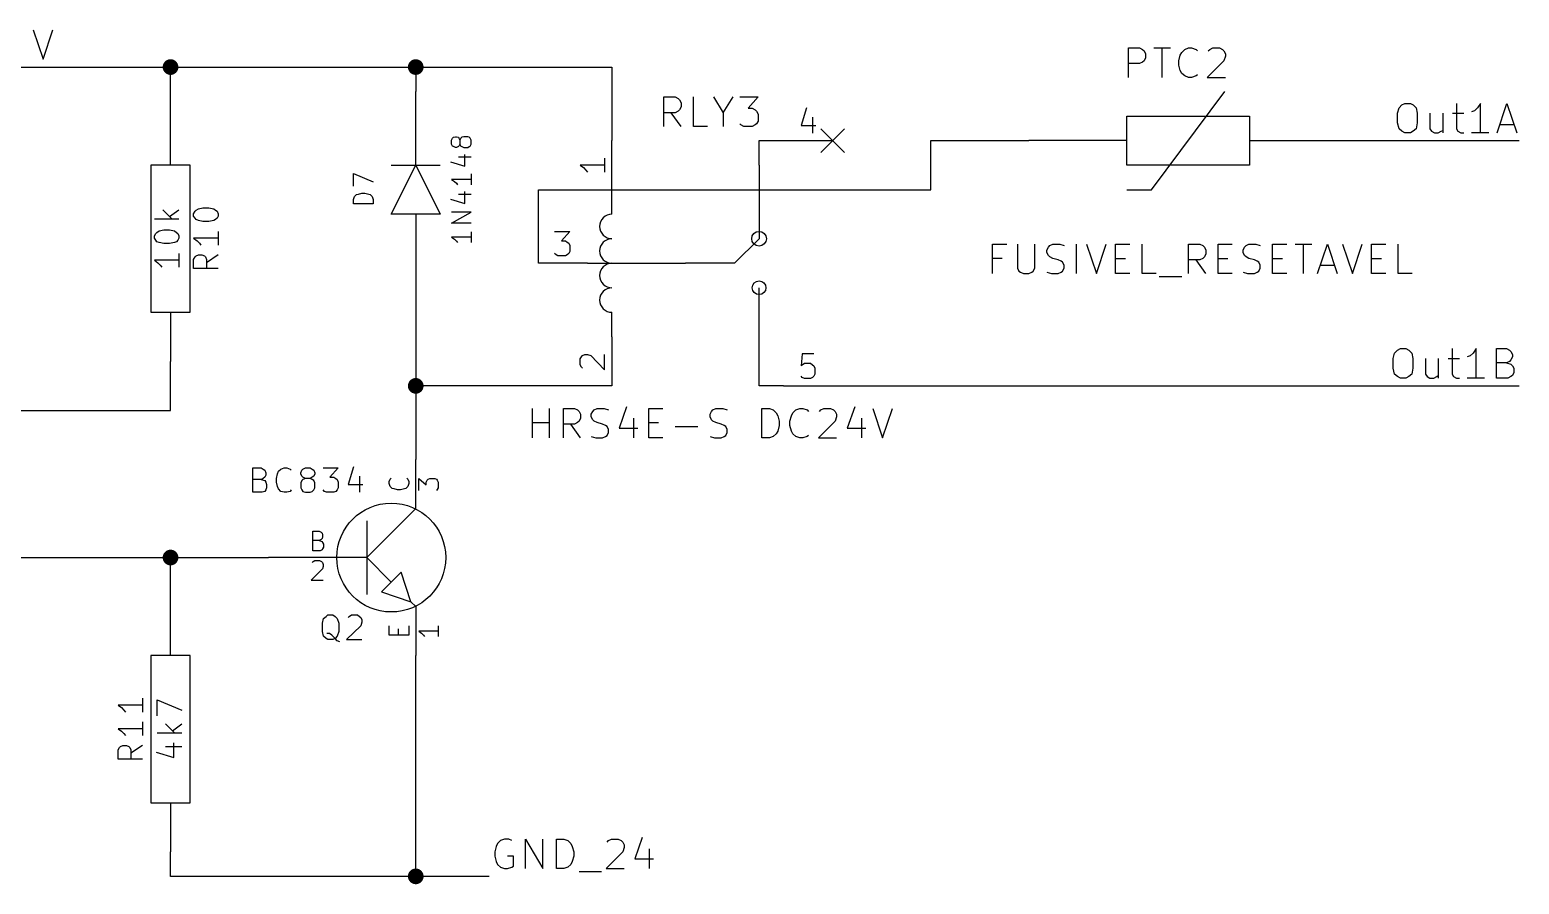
# Model space of a CAD drawing. Extents: x 4000 to 196000, y 4000 to 146000.
# Drawn here: x 96630 to 127000, y 36340 to 53760 of the extents above; entities that cross this region are included whole.
import ezdxf

# ---------------------------------------------------------------- set-up
doc = ezdxf.new("R2010")
doc.units = 0
doc.layers.add('BLACK', color=1, linetype='CONTINUOUS')

msp = doc.modelspace()

# ---------------------------------------------------------------- linework, layer by layer
at = {"layer": 'BLACK'}
for p, q in [((96700, 53760), (96900, 53160)), ((96900, 53160), (97100, 53760)), ((119030, 52790), (119030, 53390)), ((119030, 53390), (119260, 53390)), ((119260, 53390), (119320, 53360)), ((119320, 53360), (119350, 53330)), ((119350, 53330), (119380, 53270)), ((119380, 53190), (119350, 53130)), ((119380, 53270), (119380, 53190)), ((119550, 53390), (119890, 53390)), ((119720, 52790), (119720, 53390)), ((120060, 53130), (120090, 53240)), ((120090, 53240), (120120, 53300)), ((120120, 53300), (120180, 53360)), ((120180, 53360), (120260, 53390)), ((120260, 53390), (120320, 53390)), ((120320, 53390), (120410, 53360)), ((120410, 53360), (120440, 53330)), ((120660, 53330), (120690, 53360)), ((120690, 53360), (120750, 53390)), ((120750, 53390), (120890, 53390)), ((120890, 53390), (120950, 53360)), ((120950, 53360), (120980, 53330)), ((120980, 53330), (121010, 53270)), ((121010, 53220), (120980, 53130)), ((121010, 53270), (121010, 53220)), ((95500, 53000), (108500, 53000)), ((99500, 52000), (99500, 53000)), ((104500, 53000), (104500, 52500)), ((108500, 53000), (108500, 51500)), ((119260, 53070), (119030, 53070)), ((119320, 53100), (119260, 53070)), ((119350, 53130), (119320, 53100)), ((120060, 53040), (120060, 53130)), ((120090, 52930), (120060, 53040)), ((120120, 52870), (120090, 52930)), ((120180, 52820), (120120, 52870)), ((120980, 53130), (120640, 52790)), ((120260, 52790), (120180, 52820)), ((120320, 52790), (120260, 52790)), ((120410, 52820), (120320, 52790)), ((120440, 52840), (120410, 52820)), ((120640, 52790), (121010, 52790)), ((104500, 51000), (104500, 52500)), ((109560, 51790), (109560, 52390)), ((109560, 52390), (109790, 52390)), ((109790, 52390), (109850, 52360)), ((109850, 52360), (109880, 52330)), ((109880, 52330), (109910, 52270)), ((109910, 52270), (109910, 52190)), ((110160, 51790), (110160, 52390)), ((110570, 52390), (110770, 52070)), ((110770, 52070), (110970, 52390)), ((111110, 52390), (111480, 52390)), ((111480, 52390), (111280, 52160)), ((119500, 50500), (121000, 52500)), ((124610, 52230), (124670, 52260)), ((124670, 52260), (124780, 52260)), ((124780, 52260), (124840, 52230)), ((125720, 52260), (125720, 51740)), ((126210, 52260), (126150, 52170)), ((126210, 51660), (126210, 52260)), ((126550, 51660), (126750, 52260)), ((126750, 52260), (126950, 51660)), ((99500, 51000), (99500, 52000)), ((109790, 52070), (109560, 52070)), ((109910, 51790), (109710, 52070)), ((109850, 52100), (109790, 52070)), ((109880, 52130), (109850, 52100)), ((109910, 52190), (109880, 52130)), ((110770, 52070), (110770, 51790)), ((111280, 52160), (111360, 52160)), ((111360, 52160), (111420, 52130)), ((111420, 52130), (111450, 52100)), ((111450, 52100), (111480, 52040)), ((111480, 52040), (111480, 51900)), ((112470, 52170), (112360, 51810)), ((112590, 51980), (112590, 51650)), ((119000, 51000), (119000, 52000)), ((119000, 52000), (121500, 52000)), ((121500, 52000), (121500, 51000)), ((124520, 52060), (124550, 52170)), ((124520, 51860), (124520, 52060)), ((124550, 52170), (124610, 52230)), ((124840, 52230), (124900, 52170)), ((124900, 52170), (124920, 52060)), ((124920, 52060), (124920, 51860)), ((125180, 52060), (125180, 51740)), ((125440, 52060), (125440, 51660)), ((125640, 52060), (125870, 52060)), ((126090, 52110), (126030, 52090)), ((126150, 52170), (126090, 52110)), ((110450, 51790), (110160, 51790)), ((111130, 51820), (111110, 51840)), ((111190, 51790), (111130, 51820)), ((111360, 51790), (111190, 51790)), ((111420, 51820), (111360, 51790)), ((111450, 51840), (111420, 51820)), ((111480, 51900), (111450, 51840)), ((112360, 51810), (112660, 51810)), ((112760, 51740), (113240, 51260)), ((113240, 51740), (112760, 51260)), ((124550, 51740), (124520, 51860)), ((124610, 51690), (124550, 51740)), ((124670, 51660), (124610, 51690)), ((124780, 51660), (124670, 51660)), ((124840, 51690), (124780, 51660)), ((124900, 51740), (124840, 51690)), ((124920, 51860), (124900, 51740)), ((125180, 51740), (125210, 51690)), ((125210, 51690), (125270, 51660)), ((125270, 51660), (125350, 51660)), ((125350, 51660), (125410, 51690)), ((125410, 51690), (125440, 51710)), ((125720, 51740), (125750, 51690)), ((125750, 51690), (125810, 51660)), ((125810, 51660), (125870, 51660)), ((126380, 51660), (126030, 51660)), ((126600, 51830), (126890, 51830)), ((105230, 51510), (105250, 51550)), ((105230, 51430), (105230, 51510)), ((105250, 51390), (105230, 51430)), ((105250, 51550), (105270, 51570)), ((105270, 51380), (105250, 51390)), ((105270, 51570), (105310, 51580)), ((105310, 51360), (105270, 51380)), ((105310, 51580), (105330, 51580)), ((105330, 51360), (105310, 51360)), ((105330, 51580), (105370, 51570)), ((105370, 51380), (105330, 51360)), ((105370, 51570), (105380, 51550)), ((105380, 51390), (105370, 51380)), ((105380, 51550), (105400, 51510)), ((105400, 51430), (105380, 51390)), ((105420, 51550), (105400, 51510)), ((105400, 51510), (105400, 51430)), ((105400, 51430), (105420, 51390)), ((105440, 51570), (105420, 51550)), ((105420, 51390), (105440, 51380)), ((105480, 51580), (105440, 51570)), ((105440, 51380), (105480, 51360)), ((105560, 51580), (105480, 51580)), ((105480, 51360), (105560, 51360)), ((105590, 51570), (105560, 51580)), ((105560, 51360), (105590, 51380)), ((105610, 51550), (105590, 51570)), ((105590, 51380), (105610, 51390)), ((105630, 51510), (105610, 51550)), ((105610, 51390), (105630, 51430)), ((105630, 51430), (105630, 51510)), ((108500, 50500), (108500, 51500)), ((111500, 51000), (111500, 51500)), ((111500, 51500), (112000, 51500)), ((112000, 51500), (113000, 51500)), ((115000, 51500), (117000, 51500)), ((115000, 50500), (115000, 51500)), ((119000, 51500), (117000, 51500)), ((121500, 51500), (123500, 51500)), ((123500, 51500), (127000, 51500)), ((105210, 51070), (105500, 50980)), ((105370, 51170), (105630, 51170)), ((105500, 50980), (105500, 51220)), ((108350, 51140), (108350, 50860)), ((99100, 51000), (99100, 48000)), ((99900, 51000), (99100, 51000)), ((99900, 48000), (99900, 51000)), ((103230, 50570), (103230, 50830)), ((103230, 50830), (103630, 50660)), ((104000, 51000), (105000, 51000)), ((104000, 50000), (104500, 51000)), ((104500, 51000), (105000, 50000)), ((105630, 50820), (105630, 50600)), ((108350, 51000), (107850, 51000)), ((107850, 51000), (107920, 50950)), ((107920, 50950), (107970, 50900)), ((107970, 50900), (108000, 50860)), ((111500, 51000), (111500, 49500)), ((121500, 51000), (119000, 51000)), ((103330, 50410), (103400, 50430)), ((103400, 50430), (103460, 50430)), ((103460, 50430), (103540, 50410)), ((105630, 50710), (105230, 50710)), ((105230, 50710), (105290, 50670)), ((105290, 50670), (105330, 50630)), ((105330, 50630), (105350, 50600)), ((105500, 50220), (105500, 50460)), ((107000, 50500), (115000, 50500)), ((107000, 49000), (107000, 50500)), ((108500, 50000), (108500, 50500)), ((119000, 50500), (119500, 50500)), ((100070, 50110), (100160, 50130)), ((100160, 50130), (100280, 50130)), ((100280, 50130), (100380, 50110)), ((103230, 50300), (103250, 50360)), ((103230, 50210), (103230, 50300)), ((103630, 50210), (103230, 50210)), ((103250, 50360), (103290, 50400)), ((103290, 50400), (103330, 50410)), ((103540, 50410), (103570, 50400)), ((103570, 50400), (103610, 50360)), ((103610, 50360), (103630, 50300)), ((103630, 50300), (103630, 50210)), ((105210, 50310), (105500, 50220)), ((105370, 50410), (105630, 50410)), ((99670, 49900), (99170, 49900)), ((99340, 50090), (99530, 49900)), ((99480, 49950), (99670, 50090)), ((99970, 50010), (100000, 50060)), ((99970, 49960), (99970, 50010)), ((100000, 49920), (99970, 49960)), ((100000, 50060), (100020, 50080)), ((100020, 49890), (100000, 49920)), ((100020, 50080), (100070, 50110)), ((100070, 49870), (100020, 49890)), ((100160, 49850), (100070, 49870)), ((100280, 49850), (100160, 49850)), ((100380, 49870), (100280, 49850)), ((100380, 50110), (100420, 50080)), ((100420, 49890), (100380, 49870)), ((100420, 50080), (100450, 50060)), ((100450, 49920), (100420, 49890)), ((100450, 50060), (100470, 50010)), ((100470, 49960), (100450, 49920)), ((100470, 50010), (100470, 49960)), ((105000, 50000), (104000, 50000)), ((104500, 50000), (104500, 48500)), ((105230, 49820), (105630, 50040)), ((105630, 50040), (105230, 50040)), ((105630, 49820), (105230, 49820)), ((99170, 49560), (99200, 49610)), ((99170, 49510), (99170, 49560)), ((99200, 49470), (99170, 49510)), ((99200, 49610), (99220, 49630)), ((99220, 49630), (99270, 49660)), ((99270, 49660), (99360, 49680)), ((99360, 49680), (99480, 49680)), ((99480, 49680), (99580, 49660)), ((99580, 49660), (99620, 49630)), ((99620, 49630), (99650, 49610)), ((99650, 49610), (99670, 49560)), ((99670, 49510), (99650, 49470)), ((99670, 49560), (99670, 49510)), ((100470, 49510), (99970, 49510)), ((99970, 49510), (100040, 49460)), ((100470, 49650), (100470, 49370)), ((105630, 49530), (105230, 49530)), ((105230, 49530), (105290, 49490)), ((105630, 49640), (105630, 49420)), ((107330, 49650), (107640, 49650)), ((107640, 49650), (107470, 49460)), ((99220, 49440), (99200, 49470)), ((99270, 49420), (99220, 49440)), ((99360, 49400), (99270, 49420)), ((99480, 49400), (99360, 49400)), ((99580, 49420), (99480, 49400)), ((99620, 49440), (99580, 49420)), ((99650, 49470), (99620, 49440)), ((99670, 49200), (99670, 48920)), ((100040, 49460), (100090, 49410)), ((100090, 49410), (100120, 49370)), ((105290, 49490), (105330, 49450)), ((105330, 49450), (105350, 49420)), ((107360, 49170), (107330, 49200)), ((107470, 49460), (107550, 49460)), ((107550, 49460), (107590, 49430)), ((107590, 49430), (107620, 49410)), ((107620, 49200), (107590, 49170)), ((107620, 49410), (107640, 49360)), ((107640, 49240), (107620, 49200)), ((107640, 49360), (107640, 49240)), ((111000, 49000), (111500, 49500)), ((116260, 48790), (116260, 49390)), ((116260, 49390), (116550, 49390)), ((116770, 49390), (116770, 48900)), ((117120, 48900), (117120, 49390)), ((117370, 49270), (117400, 49330)), ((117370, 49220), (117370, 49270)), ((117400, 49160), (117370, 49220)), ((117400, 49330), (117430, 49360)), ((117430, 49360), (117490, 49390)), ((117490, 49390), (117630, 49390)), ((117630, 49390), (117720, 49360)), ((117970, 48790), (117970, 49390)), ((118180, 49390), (118380, 48790)), ((118380, 48790), (118580, 49390)), ((118770, 48790), (118770, 49390)), ((118770, 49390), (119060, 49390)), ((119310, 48790), (119310, 49390)), ((120260, 48790), (120260, 49390)), ((120260, 49390), (120490, 49390)), ((120490, 49390), (120550, 49360)), ((120550, 49360), (120580, 49330)), ((120580, 49330), (120610, 49270)), ((120610, 49270), (120610, 49190)), ((120860, 48790), (120860, 49390)), ((120860, 49390), (121150, 49390)), ((121370, 49270), (121400, 49330)), ((121370, 49220), (121370, 49270)), ((121400, 49160), (121370, 49220)), ((121400, 49330), (121430, 49360)), ((121430, 49360), (121490, 49390)), ((121490, 49390), (121630, 49390)), ((121630, 49390), (121720, 49360)), ((121970, 48790), (121970, 49390)), ((121970, 49390), (122260, 49390)), ((122430, 49390), (122770, 49390)), ((122600, 48790), (122600, 49390)), ((122890, 48790), (123090, 49390)), ((123090, 49390), (123290, 48790)), ((123400, 49390), (123600, 48790)), ((123600, 48790), (123800, 49390)), ((123990, 48790), (123990, 49390)), ((123990, 49390), (124280, 49390)), ((124530, 48790), (124530, 49390)), ((99670, 49060), (99170, 49060)), ((99170, 49060), (99240, 49010)), ((99240, 49010), (99290, 48960)), ((99290, 48960), (99320, 48920)), ((99970, 49080), (100000, 49130)), ((99970, 48890), (99970, 49080)), ((100000, 49130), (100020, 49150)), ((100020, 49150), (100070, 49170)), ((100070, 49170), (100140, 49170)), ((100140, 49170), (100190, 49150)), ((100190, 49150), (100210, 49130)), ((100210, 49130), (100230, 49080)), ((100470, 49170), (100230, 49010)), ((100230, 49080), (100230, 48890)), ((108000, 49000), (107000, 49000)), ((107400, 49150), (107360, 49170)), ((107550, 49150), (107400, 49150)), ((107590, 49170), (107550, 49150)), ((108000, 49000), (110000, 49000)), ((111000, 49000), (110000, 49000)), ((116460, 49100), (116260, 49100)), ((116770, 48900), (116800, 48840)), ((117090, 48840), (117120, 48900)), ((117430, 49130), (117400, 49160)), ((117490, 49100), (117430, 49130)), ((117600, 49070), (117490, 49100)), ((117660, 49040), (117600, 49070)), ((117690, 49020), (117660, 49040)), ((117720, 48960), (117690, 49020)), ((117690, 48840), (117720, 48900)), ((117720, 48900), (117720, 48960)), ((118770, 49100), (118970, 49100)), ((120490, 49070), (120260, 49070)), ((120610, 48790), (120410, 49070)), ((120550, 49100), (120490, 49070)), ((120580, 49130), (120550, 49100)), ((120610, 49190), (120580, 49130)), ((120860, 49100), (121060, 49100)), ((121430, 49130), (121400, 49160)), ((121490, 49100), (121430, 49130)), ((121600, 49070), (121490, 49100)), ((121660, 49040), (121600, 49070)), ((121690, 49020), (121660, 49040)), ((121720, 48960), (121690, 49020)), ((121690, 48840), (121720, 48900)), ((121720, 48900), (121720, 48960)), ((121970, 49100), (122170, 49100)), ((122940, 48960), (123230, 48960)), ((123990, 49100), (124190, 49100)), ((100470, 48890), (99970, 48890)), ((116800, 48840), (116830, 48820)), ((116830, 48820), (116890, 48790)), ((116890, 48790), (117000, 48790)), ((117000, 48790), (117060, 48820)), ((117060, 48820), (117090, 48840)), ((117370, 48820), (117460, 48790)), ((117460, 48790), (117600, 48790)), ((117600, 48790), (117660, 48820)), ((117660, 48820), (117690, 48840)), ((119060, 48790), (118770, 48790)), ((119600, 48790), (119310, 48790)), ((119660, 48730), (120120, 48730)), ((121150, 48790), (120860, 48790)), ((121370, 48820), (121460, 48790)), ((121460, 48790), (121600, 48790)), ((121600, 48790), (121660, 48820)), ((121660, 48820), (121690, 48840)), ((122260, 48790), (121970, 48790)), ((124280, 48790), (123990, 48790)), ((124820, 48790), (124530, 48790)), ((104500, 48500), (104500, 45000)), ((111500, 46500), (111500, 48500)), ((99100, 48000), (99900, 48000)), ((99500, 48000), (99500, 47000)), ((108500, 47500), (108500, 48000)), ((108500, 47500), (108500, 46500)), ((107850, 47050), (107880, 47090)), ((107880, 47090), (107900, 47120)), ((107900, 47120), (107950, 47140)), ((107950, 47140), (108000, 47140)), ((108000, 47140), (108070, 47120)), ((108070, 47120), (108350, 46830)), ((108350, 46830), (108350, 47140)), ((112380, 47150), (112360, 46910)), ((112620, 47150), (112380, 47150)), ((124430, 47060), (124460, 47170)), ((124460, 47170), (124520, 47230)), ((124520, 47230), (124580, 47260)), ((124580, 47260), (124690, 47260)), ((124690, 47260), (124750, 47230)), ((124750, 47230), (124810, 47170)), ((124810, 47170), (124830, 47060)), ((125630, 47260), (125630, 46740)), ((126000, 47110), (125940, 47090)), ((126060, 47170), (126000, 47110)), ((126120, 47260), (126060, 47170)), ((126120, 46660), (126120, 47260)), ((126540, 46660), (126540, 47260)), ((126540, 47260), (126740, 47260)), ((126740, 47260), (126800, 47230)), ((126800, 47230), (126830, 47200)), ((126830, 47200), (126860, 47140)), ((126860, 47090), (126830, 47030)), ((126860, 47140), (126860, 47090)), ((99500, 46000), (99500, 47000)), ((107850, 46930), (107850, 47050)), ((107880, 46880), (107850, 46930)), ((107900, 46860), (107880, 46880)), ((112360, 46910), (112380, 46930)), ((112380, 46930), (112430, 46960)), ((112430, 46960), (112550, 46960)), ((112550, 46960), (112590, 46930)), ((112590, 46930), (112620, 46910)), ((112620, 46910), (112640, 46860)), ((112640, 46860), (112640, 46740)), ((124430, 46860), (124430, 47060)), ((124460, 46740), (124430, 46860)), ((124830, 46860), (124810, 46740)), ((124830, 47060), (124830, 46860)), ((125090, 47060), (125090, 46740)), ((125350, 47060), (125350, 46660)), ((125550, 47060), (125780, 47060)), ((126740, 46970), (126540, 46970)), ((126800, 47000), (126740, 46970)), ((126740, 46970), (126830, 46940)), ((126830, 47030), (126800, 47000)), ((126830, 46940), (126860, 46910)), ((126860, 46910), (126890, 46860)), ((126890, 46770), (126860, 46710)), ((126890, 46860), (126890, 46770)), ((108500, 46500), (104500, 46500)), ((112000, 46500), (111500, 46500)), ((112000, 46500), (113000, 46500)), ((112380, 46670), (112360, 46700)), ((112430, 46650), (112380, 46670)), ((112550, 46650), (112430, 46650)), ((112590, 46670), (112550, 46650)), ((112620, 46700), (112590, 46670)), ((112640, 46740), (112620, 46700)), ((113000, 46500), (127000, 46500)), ((124520, 46690), (124460, 46740)), ((124580, 46660), (124520, 46690)), ((124690, 46660), (124580, 46660)), ((124750, 46690), (124690, 46660)), ((124810, 46740), (124750, 46690)), ((125090, 46740), (125120, 46690)), ((125120, 46690), (125180, 46660)), ((125180, 46660), (125260, 46660)), ((125260, 46660), (125320, 46690)), ((125320, 46690), (125350, 46710)), ((125630, 46740), (125660, 46690)), ((125660, 46690), (125720, 46660)), ((125720, 46660), (125780, 46660)), ((126290, 46660), (125940, 46660)), ((126770, 46660), (126540, 46660)), ((126830, 46690), (126770, 46660)), ((126860, 46710), (126830, 46690)), ((94500, 46000), (99500, 46000)), ((106880, 45440), (106880, 46040)), ((107230, 45440), (107230, 46040)), ((107510, 45440), (107510, 46040)), ((107510, 46040), (107740, 46040)), ((107740, 46040), (107800, 46010)), ((107800, 46010), (107830, 45980)), ((107830, 45980), (107860, 45920)), ((107860, 45920), (107860, 45840)), ((108080, 45920), (108110, 45980)), ((108080, 45870), (108080, 45920)), ((108110, 45810), (108080, 45870)), ((108110, 45980), (108140, 46010)), ((108140, 46010), (108200, 46040)), ((108200, 46040), (108340, 46040)), ((108340, 46040), (108430, 46010)), ((108800, 46070), (108650, 45640)), ((109250, 45440), (109250, 46040)), ((109250, 46040), (109540, 46040)), ((110500, 45920), (110530, 45980)), ((110500, 45870), (110500, 45920)), ((110530, 45810), (110500, 45870)), ((110530, 45980), (110560, 46010)), ((110560, 46010), (110620, 46040)), ((110620, 46040), (110760, 46040)), ((110760, 46040), (110850, 46010)), ((111560, 45440), (111560, 46040)), ((111560, 46040), (111710, 46040)), ((111710, 46040), (111790, 46010)), ((111790, 46010), (111850, 45950)), ((111850, 45950), (111880, 45890)), ((111880, 45890), (111910, 45780)), ((112130, 45780), (112160, 45890)), ((112160, 45890), (112190, 45950)), ((112190, 45950), (112250, 46010)), ((112250, 46010), (112330, 46040)), ((112330, 46040), (112390, 46040)), ((112390, 46040), (112480, 46010)), ((112480, 46010), (112510, 45980)), ((112730, 45980), (112760, 46010)), ((112760, 46010), (112820, 46040)), ((112820, 46040), (112960, 46040)), ((112960, 46040), (113020, 46010)), ((113020, 46010), (113050, 45980)), ((113050, 45980), (113080, 45920)), ((113080, 45870), (113050, 45780)), ((113080, 45920), (113080, 45870)), ((113450, 46070), (113300, 45640)), ((113820, 46040), (114020, 45440)), ((114020, 45440), (114220, 46040)), ((106880, 45750), (107230, 45750)), ((107740, 45720), (107510, 45720)), ((107860, 45440), (107660, 45720)), ((107800, 45750), (107740, 45720)), ((107830, 45780), (107800, 45750)), ((107860, 45840), (107830, 45780)), ((108140, 45780), (108110, 45810)), ((108200, 45750), (108140, 45780)), ((108310, 45720), (108200, 45750)), ((108370, 45690), (108310, 45720)), ((108400, 45670), (108370, 45690)), ((108430, 45610), (108400, 45670)), ((108430, 45550), (108430, 45610)), ((108650, 45640), (109030, 45640)), ((108940, 45840), (108940, 45440)), ((109250, 45750), (109450, 45750)), ((109790, 45670), (110250, 45670)), ((110560, 45780), (110530, 45810)), ((110620, 45750), (110560, 45780)), ((110730, 45720), (110620, 45750)), ((110790, 45690), (110730, 45720)), ((110820, 45670), (110790, 45690)), ((110850, 45610), (110820, 45670)), ((110850, 45550), (110850, 45610)), ((111880, 45580), (111850, 45520)), ((111910, 45690), (111880, 45580)), ((111910, 45780), (111910, 45690)), ((112130, 45690), (112130, 45780)), ((112160, 45580), (112130, 45690)), ((112190, 45520), (112160, 45580)), ((113050, 45780), (112710, 45440)), ((113300, 45640), (113680, 45640)), ((113590, 45840), (113590, 45440)), ((108080, 45470), (108170, 45440)), ((108170, 45440), (108310, 45440)), ((108310, 45440), (108370, 45470)), ((108370, 45470), (108400, 45490)), ((108400, 45490), (108430, 45550)), ((109540, 45440), (109250, 45440)), ((110500, 45470), (110590, 45440)), ((110590, 45440), (110730, 45440)), ((110730, 45440), (110790, 45470)), ((110790, 45470), (110820, 45490)), ((110820, 45490), (110850, 45550)), ((111710, 45440), (111560, 45440)), ((111790, 45470), (111710, 45440)), ((111850, 45520), (111790, 45470)), ((112250, 45470), (112190, 45520)), ((112330, 45440), (112250, 45470)), ((112390, 45440), (112330, 45440)), ((112480, 45470), (112390, 45440)), ((112510, 45490), (112480, 45470)), ((112710, 45440), (113080, 45440)), ((104500, 44000), (104500, 45000)), ((101180, 44330), (101180, 44830)), ((101180, 44830), (101350, 44830)), ((101350, 44830), (101390, 44800)), ((101390, 44800), (101420, 44780)), ((101420, 44780), (101440, 44730)), ((101440, 44680), (101420, 44640)), ((101440, 44730), (101440, 44680)), ((101660, 44610), (101680, 44710)), ((101680, 44710), (101700, 44760)), ((101700, 44760), (101750, 44800)), ((101750, 44800), (101820, 44830)), ((101820, 44830), (101870, 44830)), ((101870, 44830), (101940, 44800)), ((101940, 44800), (101960, 44780)), ((102160, 44730), (102180, 44780)), ((102160, 44710), (102160, 44730)), ((102180, 44660), (102160, 44710)), ((102180, 44780), (102200, 44800)), ((102200, 44640), (102180, 44660)), ((102200, 44800), (102250, 44830)), ((102250, 44830), (102350, 44830)), ((102350, 44830), (102390, 44800)), ((102390, 44800), (102420, 44780)), ((102420, 44660), (102390, 44640)), ((102420, 44780), (102440, 44730)), ((102440, 44710), (102420, 44660)), ((102440, 44730), (102440, 44710)), ((102610, 44830), (102920, 44830)), ((102920, 44830), (102750, 44640)), ((103230, 44850), (103120, 44490)), ((103350, 44660), (103350, 44330)), ((101350, 44590), (101180, 44590)), ((101390, 44610), (101350, 44590)), ((101350, 44590), (101420, 44570)), ((101420, 44350), (101370, 44330)), ((101420, 44640), (101390, 44610)), ((101420, 44570), (101440, 44540)), ((101440, 44380), (101420, 44350)), ((101440, 44540), (101460, 44490)), ((101460, 44420), (101440, 44380)), ((101460, 44490), (101460, 44420)), ((101660, 44540), (101660, 44610)), ((101680, 44450), (101660, 44540)), ((101700, 44400), (101680, 44450)), ((101750, 44350), (101700, 44400)), ((101820, 44330), (101750, 44350)), ((101940, 44350), (101870, 44330)), ((101960, 44380), (101940, 44350)), ((102180, 44570), (102160, 44520)), ((102160, 44520), (102160, 44420)), ((102160, 44420), (102180, 44380)), ((102200, 44590), (102180, 44570)), ((102180, 44380), (102200, 44350)), ((102250, 44610), (102200, 44640)), ((102250, 44610), (102200, 44590)), ((102200, 44350), (102250, 44330)), ((102350, 44610), (102250, 44610)), ((102390, 44640), (102350, 44610)), ((102390, 44590), (102350, 44610)), ((102350, 44330), (102390, 44350)), ((102420, 44570), (102390, 44590)), ((102390, 44350), (102420, 44380)), ((102440, 44520), (102420, 44570)), ((102420, 44380), (102440, 44420)), ((102440, 44420), (102440, 44520)), ((102640, 44350), (102610, 44380)), ((102680, 44330), (102640, 44350)), ((102750, 44640), (102830, 44640)), ((102830, 44640), (102870, 44610)), ((102870, 44350), (102830, 44330)), ((102870, 44610), (102900, 44590)), ((102900, 44380), (102870, 44350)), ((102900, 44590), (102920, 44540)), ((102920, 44420), (102900, 44380)), ((102920, 44540), (102920, 44420)), ((103120, 44490), (103420, 44490)), ((103960, 44550), (103980, 44600)), ((103960, 44510), (103960, 44550)), ((103980, 44450), (103960, 44510)), ((103980, 44600), (104000, 44620)), ((104020, 44410), (103980, 44450)), ((104060, 44400), (104020, 44410)), ((104130, 44380), (104060, 44400)), ((104190, 44380), (104130, 44380)), ((104270, 44400), (104190, 44380)), ((104300, 44410), (104270, 44400)), ((104340, 44450), (104300, 44410)), ((104320, 44620), (104340, 44600)), ((104340, 44600), (104360, 44550)), ((104360, 44510), (104340, 44450)), ((104360, 44550), (104360, 44510)), ((104560, 44370), (104560, 44610)), ((104560, 44610), (104710, 44480)), ((104710, 44540), (104730, 44580)), ((104710, 44480), (104710, 44540)), ((104730, 44580), (104750, 44600)), ((104750, 44600), (104790, 44610)), ((104790, 44610), (104890, 44610)), ((104890, 44610), (104920, 44600)), ((104920, 44600), (104940, 44580)), ((104940, 44390), (104920, 44370)), ((104940, 44580), (104960, 44540)), ((104960, 44420), (104940, 44390)), ((104960, 44540), (104960, 44420)), ((101370, 44330), (101180, 44330)), ((101870, 44330), (101820, 44330)), ((102250, 44330), (102350, 44330)), ((102830, 44330), (102680, 44330)), ((103500, 43000), (104500, 44000)), ((103500, 43750), (103500, 42250)), ((102400, 43140), (102400, 43540)), ((102400, 43540), (102530, 43540)), ((102530, 43540), (102570, 43520)), ((102570, 43520), (102590, 43500)), ((102590, 43500), (102600, 43460)), ((102600, 43460), (102600, 43420)), ((102530, 43350), (102400, 43350)), ((102550, 43140), (102400, 43140)), ((102570, 43370), (102530, 43350)), ((102530, 43350), (102590, 43330)), ((102590, 43160), (102550, 43140)), ((102590, 43390), (102570, 43370)), ((102600, 43420), (102590, 43390)), ((102590, 43330), (102600, 43310)), ((102600, 43180), (102590, 43160)), ((102600, 43310), (102620, 43270)), ((102620, 43210), (102600, 43180)), ((102620, 43270), (102620, 43210)), ((94500, 43000), (101500, 43000)), ((99500, 42000), (99500, 43000)), ((103500, 43000), (101500, 43000)), ((102390, 42900), (102410, 42920)), ((102410, 42920), (102440, 42940)), ((102440, 42940), (102540, 42940)), ((102540, 42940), (102580, 42920)), ((102580, 42920), (102600, 42900)), ((102600, 42900), (102610, 42860)), ((102610, 42860), (102610, 42820)), ((104000, 42500), (103500, 43000)), ((102600, 42770), (102370, 42540)), ((102370, 42540), (102610, 42540)), ((102610, 42820), (102600, 42770)), ((104200, 42700), (103800, 42300)), ((104400, 42100), (104200, 42700)), ((103800, 42300), (104400, 42100)), ((99500, 41000), (99500, 42000)), ((104400, 42100), (104500, 42000)), ((104500, 42000), (104500, 41000)), ((102600, 41660), (102620, 41760)), ((102600, 41490), (102600, 41660)), ((102620, 41760), (102670, 41800)), ((102670, 41800), (102710, 41830)), ((102710, 41830), (102810, 41830)), ((102810, 41830), (102860, 41800)), ((102860, 41800), (102900, 41760)), ((102900, 41760), (102930, 41660)), ((102930, 41660), (102930, 41490)), ((103380, 41610), (103090, 41330)), ((103120, 41780), (103140, 41800)), ((103140, 41800), (103190, 41830)), ((103190, 41830), (103310, 41830)), ((103310, 41830), (103350, 41800)), ((103350, 41800), (103380, 41780)), ((103380, 41780), (103400, 41730)), ((103400, 41680), (103380, 41610)), ((103400, 41730), (103400, 41680)), ((103960, 41420), (103960, 41610)), ((104360, 41610), (104360, 41420)), ((104960, 41610), (104960, 41390)), ((102620, 41400), (102600, 41490)), ((102670, 41350), (102620, 41400)), ((102710, 41330), (102670, 41350)), ((102740, 41450), (102690, 41450)), ((102810, 41330), (102710, 41330)), ((102790, 41420), (102740, 41450)), ((102860, 41350), (102790, 41420)), ((102860, 41350), (102810, 41330)), ((102900, 41400), (102860, 41350)), ((102900, 41300), (102860, 41350)), ((102930, 41490), (102900, 41400)), ((103090, 41330), (103400, 41330)), ((104360, 41420), (103960, 41420)), ((104150, 41420), (104150, 41550)), ((104960, 41500), (104560, 41500)), ((104560, 41500), (104620, 41460)), ((104620, 41460), (104660, 41420)), ((104660, 41420), (104680, 41390)), ((99900, 41000), (99100, 41000)), ((99100, 41000), (99100, 38000)), ((99900, 38000), (99900, 41000)), ((102950, 41280), (102900, 41300)), ((104500, 36500), (104500, 41000)), ((98930, 40130), (98930, 39850)), ((99230, 39770), (99230, 40100)), ((99230, 40100), (99730, 39890)), ((98930, 39990), (98430, 39990)), ((98430, 39990), (98500, 39940)), ((98500, 39940), (98550, 39890)), ((98550, 39890), (98580, 39850)), ((98930, 39510), (98430, 39510)), ((98430, 39510), (98500, 39460)), ((98930, 39650), (98930, 39370)), ((99400, 39610), (99590, 39420)), ((99540, 39470), (99730, 39610)), ((98500, 39460), (98550, 39410)), ((98550, 39410), (98580, 39370)), ((99730, 39420), (99230, 39420)), ((99570, 38920), (99570, 39220)), ((98430, 39080), (98460, 39130)), ((98430, 38890), (98430, 39080)), ((98930, 38890), (98430, 38890)), ((98460, 39130), (98480, 39150)), ((98480, 39150), (98530, 39170)), ((98530, 39170), (98600, 39170)), ((98600, 39170), (98650, 39150)), ((98650, 39150), (98670, 39130)), ((98670, 39130), (98690, 39080)), ((98930, 39170), (98690, 39010)), ((98690, 39080), (98690, 38890)), ((99210, 39030), (99570, 38920)), ((99400, 39150), (99730, 39150)), ((99100, 38000), (99900, 38000)), ((99500, 38000), (99500, 37000)), ((106140, 37110), (106110, 37000)), ((106170, 37170), (106140, 37110)), ((106230, 37230), (106170, 37170)), ((106310, 37260), (106230, 37230)), ((106400, 37260), (106310, 37260)), ((106460, 37230), (106400, 37260)), ((106740, 36660), (106740, 37260)), ((106740, 37260), (107090, 36660)), ((107090, 36660), (107090, 37260)), ((107370, 36660), (107370, 37260)), ((107370, 37260), (107520, 37260)), ((107520, 37260), (107600, 37230)), ((107600, 37230), (107660, 37170)), ((107660, 37170), (107690, 37110)), ((107690, 37110), (107720, 37000)), ((108400, 37200), (108430, 37230)), ((108430, 37230), (108490, 37260)), ((108490, 37260), (108630, 37260)), ((108630, 37260), (108690, 37230)), ((108690, 37230), (108720, 37200)), ((108720, 37200), (108750, 37140)), ((108750, 37090), (108720, 37000)), ((108750, 37140), (108750, 37090)), ((109120, 37290), (108970, 36860)), ((109260, 37060), (109260, 36660)), ((99500, 36500), (99500, 37000)), ((106110, 37000), (106110, 36910)), ((106110, 36910), (106140, 36800)), ((106140, 36800), (106170, 36740)), ((106490, 36910), (106370, 36910)), ((106490, 36710), (106490, 36910)), ((107690, 36800), (107660, 36740)), ((107720, 36910), (107690, 36800)), ((107720, 37000), (107720, 36910)), ((108720, 37000), (108380, 36660)), ((108970, 36860), (109350, 36860)), ((106000, 36500), (99500, 36500)), ((106170, 36740), (106230, 36690)), ((106230, 36690), (106310, 36660)), ((106310, 36660), (106370, 36660)), ((106370, 36660), (106460, 36690)), ((106460, 36690), (106490, 36710)), ((107520, 36660), (107370, 36660)), ((107600, 36690), (107520, 36660)), ((107660, 36740), (107600, 36690)), ((107830, 36600), (108290, 36600)), ((108380, 36660), (108750, 36660))]:
    msp.add_line(p, q, dxfattribs=at)
at = {"layer": 'BLACK', "const_width": 160}
for points in [[(99420, 53000, 1), (99580, 53000, 1)], [(104420, 53000, 1), (104580, 53000, 1)], [(104420, 46500, 1), (104580, 46500, 1)], [(99420, 43000, 1), (99580, 43000, 1)], [(104420, 36500, 1), (104580, 36500, 1)]]:
    msp.add_lwpolyline(points, format="xyb", close=True, dxfattribs=at)
at = {"layer": 'BLACK'}
for centre, radius in [((111500, 49500), 150), ((111500, 48500), 140), ((104000, 43000), 1110)]:
    msp.add_circle(centre, radius, dxfattribs=at)
for centre in [(108500, 49750), (108500, 49250), (108500, 48750), (108500, 48250)]:
    msp.add_arc(centre, 250, -270, -90, dxfattribs=at)

doc.saveas('drawing.dxf')
